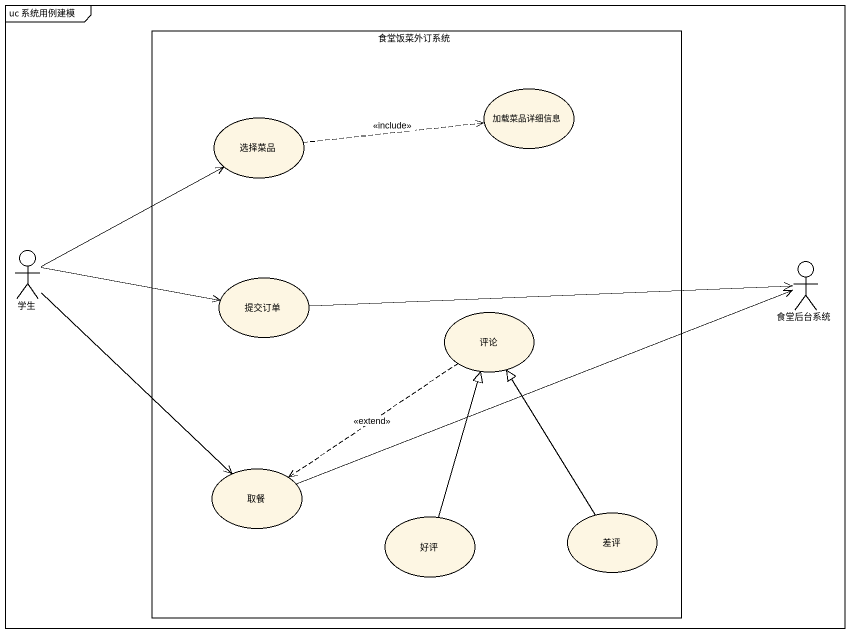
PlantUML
@startuml
mainframe uc 系统用例建模
rectangle 食堂饭菜外订系统 {
  usecase 选择菜品
  usecase 加载菜品详细信息
  usecase 提交订单
  usecase 评论
  usecase 取餐
  usecase 好评
  usecase 差评
}
actor 学生
actor 食堂后台系统
选择菜品 .right.> 加载菜品详细信息 : <<include>>
学生 -up-> 选择菜品
学生 -right-> 提交订单
学生 --> 取餐
提交订单 -right-> 食堂后台系统
评论 ..> 取餐 : <<extend>>
取餐 -right-> 食堂后台系统
好评 -up-|> 评论
差评 -up-|> 评论
@enduml
